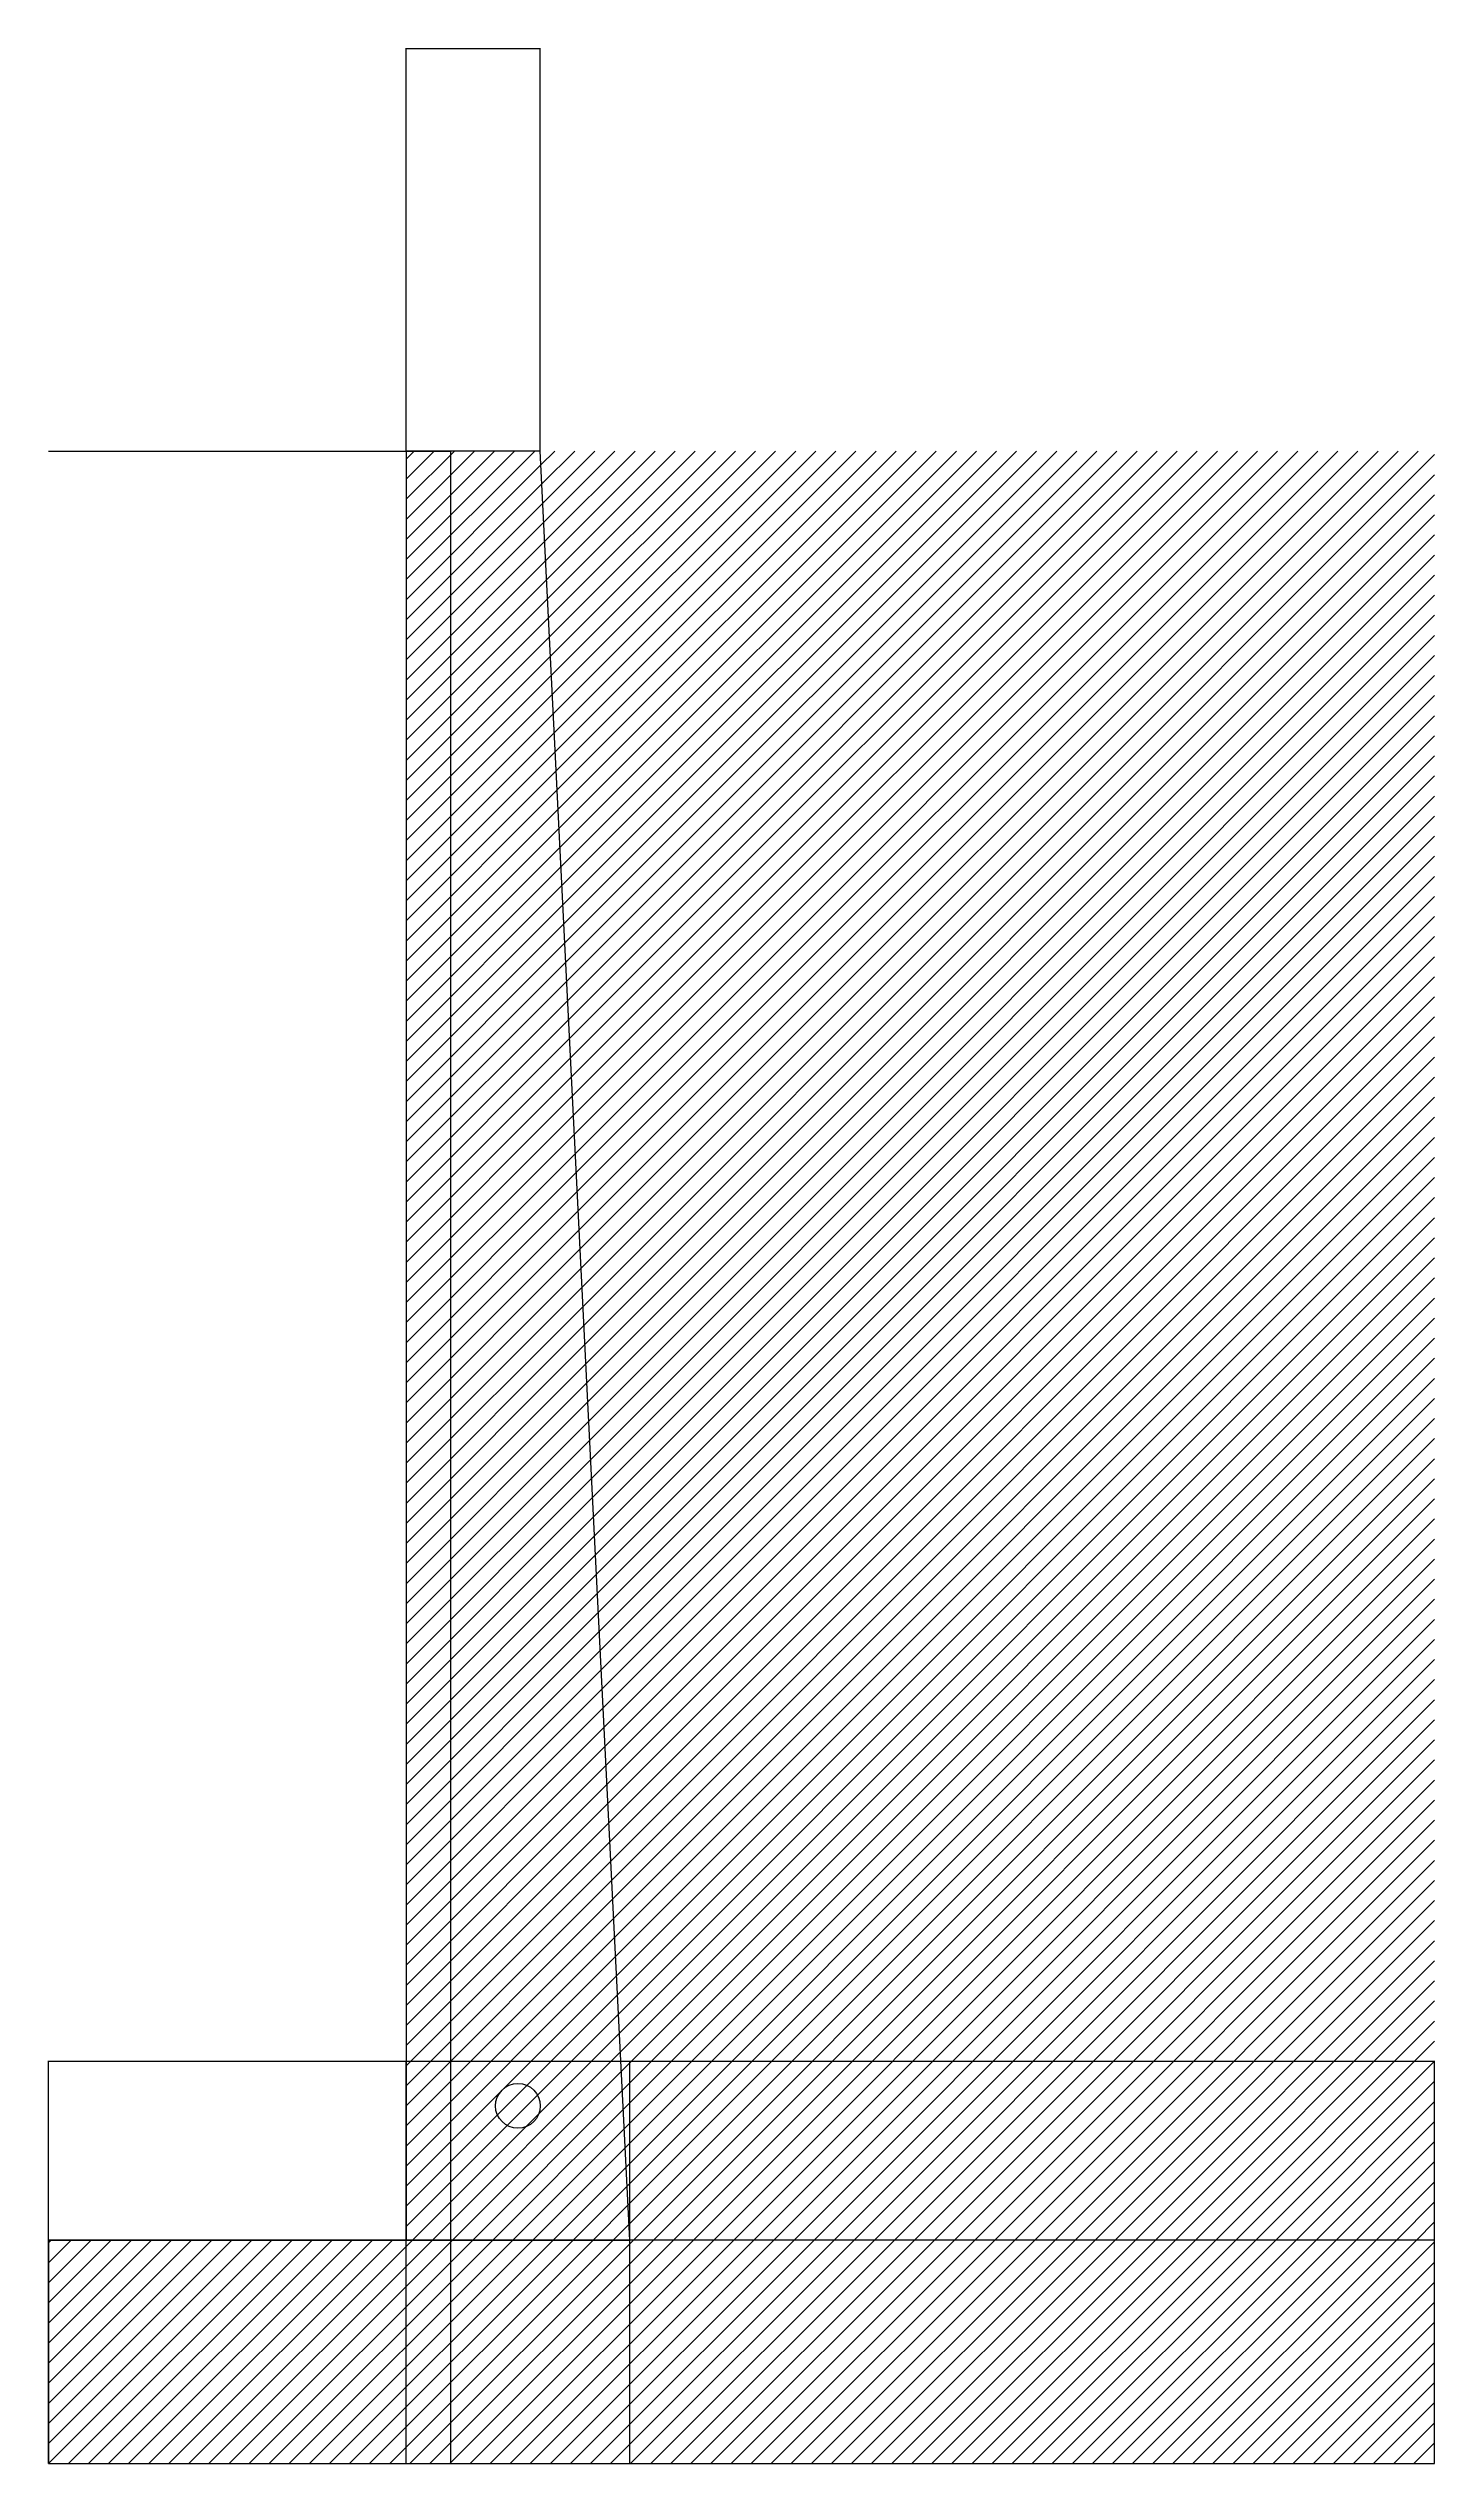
# Model space of a CAD drawing. Header units: millimetres. Extents: x 0 to 3100, y 0 to 5400.
import ezdxf

# ---------------------------------------------------------------- set-up
doc = ezdxf.new("R2010")
doc.units = ezdxf.units.MM
for name, color, linetype in [('BRG-OUTLINE', 7, 'Continuous'), ('DIM', 7, 'Continuous'), ('HATCH', 7, 'Continuous')]:
    doc.layers.add(name, color=color, linetype=linetype)
doc.styles.add('OpenSansCondensed-Light', font='OpenSansCondensed-Light.ttf')
doc.dimstyles.new('EZDXF', dxfattribs={"dimtxt": 0.25, "dimasz": 0.175, "dimexe": 0.375, "dimexo": 0.125, "dimgap": 0.1, "dimtad": 1, "dimlfac": 100, "dimzin": 12, "dimdsep": 46, "dimtxsty": 'OpenSansCondensed-Light', "dimblk": 'ARCHTICK', "dimcen": 2.5, "dimazin": 3, "dimtfac": 0.5, "dimtmove": 2, "dimatfit": 3})

# ---------------------------------------------------------------- blocks, each defined once
blk = doc.blocks.new('_ARCHTICK')
at = {"color": 0, "linetype": 'BYBLOCK', "const_width": 0.15}
blk.add_lwpolyline([(-0.5, -0.5), (0.5, 0.5)], dxfattribs=at)

msp = doc.modelspace()

# ---------------------------------------------------------------- hatches: boundary and pattern name
at = {"layer": 'HATCH'}
h = msp.add_hatch(dxfattribs=at)
h.set_pattern_fill('ANSI31', scale=10)
h.paths.add_polyline_path([(800, 500), (1300, 500), (1100, 4500), (800, 4500)])
h = msp.add_hatch(dxfattribs=at)
h.set_pattern_fill('ANSI31', scale=10)
h.paths.add_polyline_path([(1100, 4500), (1300, 500), (3100, 500), (3100, 4500)])
h = msp.add_hatch(dxfattribs=at)
h.set_pattern_fill('ANSI31', scale=10)
h.paths.add_polyline_path([(0, 0), (3100, 0), (3100, 500), (0, 500)])

# ---------------------------------------------------------------- linework, layer by layer
at = {"layer": 'BRG-OUTLINE'}
for points in [[(800, 500), (1300, 500), (1100, 4500), (800, 4500)], [(0, 0), (3100, 0), (3100, 500), (0, 500)]]:
    msp.add_lwpolyline(points, close=True, dxfattribs=at)
msp.add_circle((1050, 800), 50, dxfattribs=at)

# ---------------------------------------------------------------- dimensions: what is measured, and where the dimension line sits
at = {"layer": 'DIM'}
for base, p1, p2 in [((800, 5400), (800, 4500), (1100, 4500)), ((0, 900), (0, 0), (800, 0)), ((800, 900), (800, 0), (1300, 0)), ((1300, 900), (1300, 0), (3100, 0))]:
    msp.add_linear_dim(base=base, p1=p1, p2=p2, dimstyle='EZDXF', dxfattribs=at).render()
for base, p1, p2 in [((900, 500), (0, 500), (0, 4500)), ((900, 0), (0, 0), (0, 500))]:
    msp.add_linear_dim(base=base, p1=p1, p2=p2, angle=90, dimstyle='EZDXF', dxfattribs=at).render()

doc.saveas('drawing.dxf')
